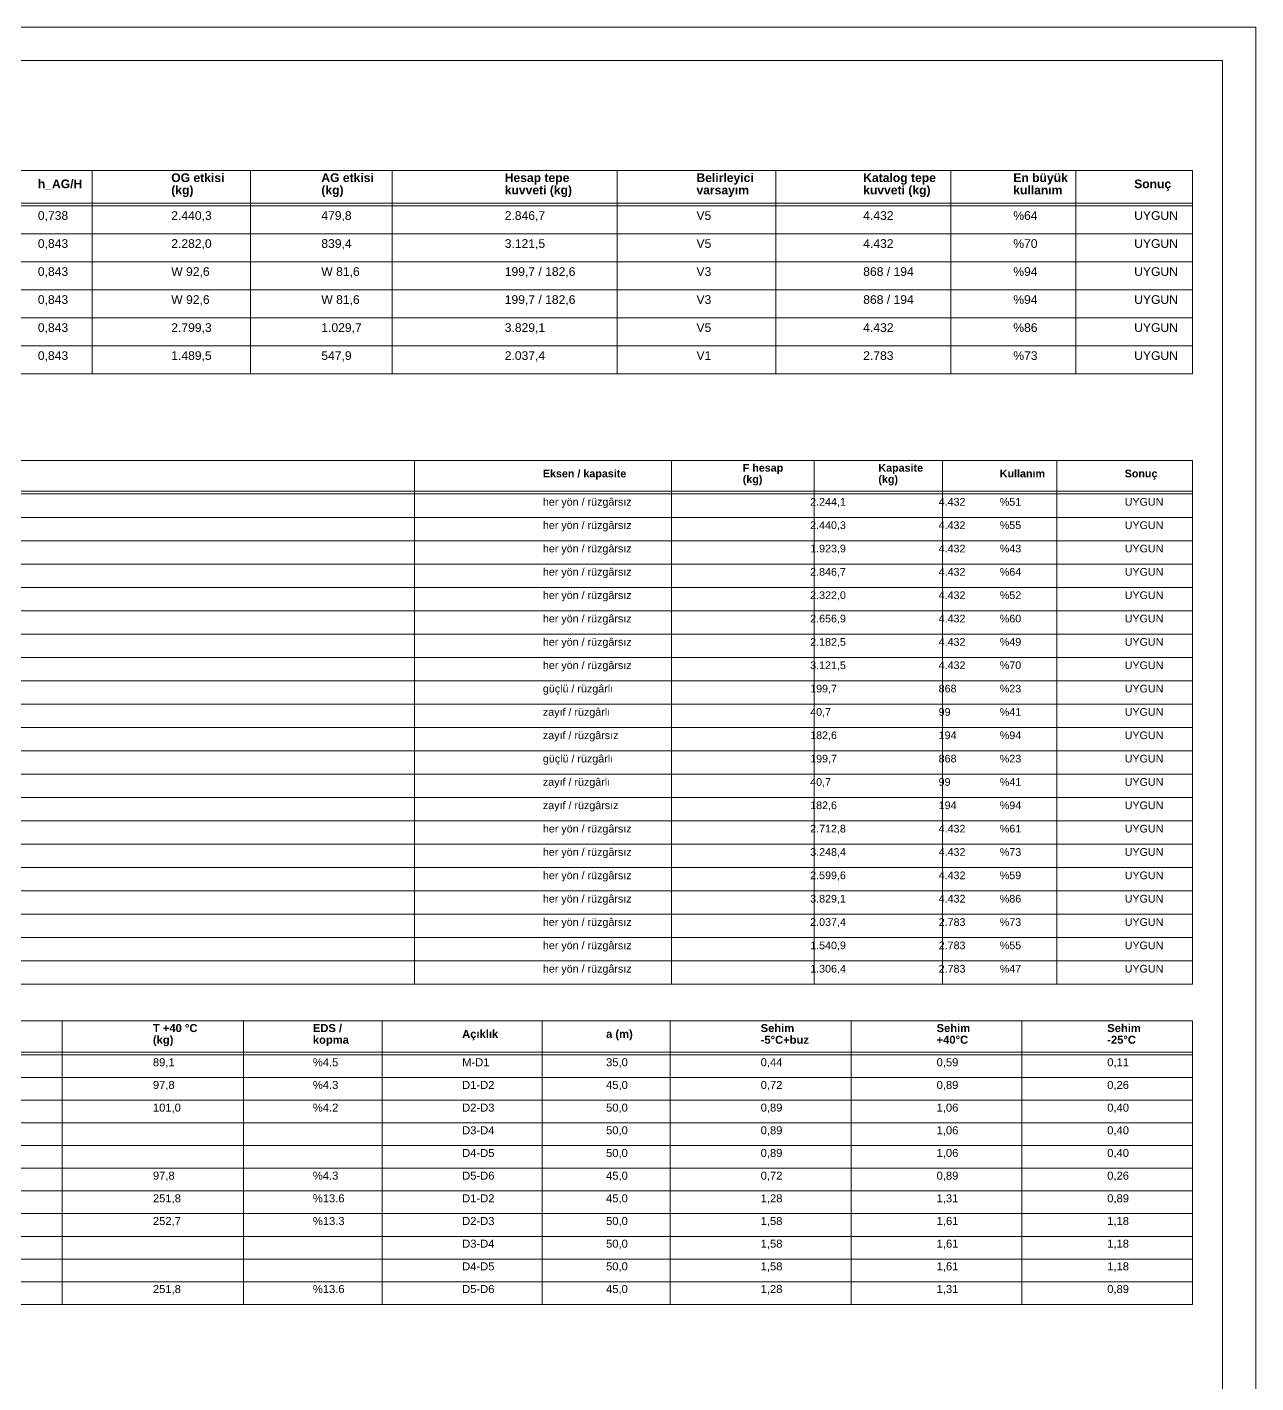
# Model space of a CAD drawing. Header units: millimetres. Extents: x 0 to 2461, y 0 to 841.
# Drawn here: x 2070.5 to 2439, y 434.5 to 841 of the extents above; entities that cross this region are included whole.
import ezdxf

# ---------------------------------------------------------------- set-up
doc = ezdxf.new("R2010")
doc.units = ezdxf.units.MM
doc.header["$LTSCALE"] = 6
for name, color, linetype, lineweight, plot in [('00-CERCEVE', 7, 'Continuous', 0, False), ('42-TABLO', 7, 'Continuous', 0, False), ('43-TABLO-CERCEVE', 7, 'Continuous', 0, False)]:
    doc.layers.add(name, color=color, linetype=linetype, lineweight=lineweight, plot=plot)
doc.styles.add('TRK', font='arial.ttf', dxfattribs={"width": 0.9})
doc.styles.add('TRKB', font='arialbd.ttf', dxfattribs={"width": 0.9})

msp = doc.modelspace()

# ---------------------------------------------------------------- linework, layer by layer
at = {"layer": '00-CERCEVE', "lineweight": 18}
msp.add_lwpolyline([(1250, 0), (2439, 0), (2439, 841), (1250, 841)], close=True, dxfattribs=at)
at = {"layer": '00-CERCEVE'}
msp.add_lwpolyline([(1270, 10), (2429, 10), (2429, 831), (1270, 831)], close=True, dxfattribs=at)
at = {"layer": '42-TABLO'}
for p, q in [((2090, 787.4), (2090, 779)), ((2137.5, 787.4), (2137.5, 779)), ((2180, 787.4), (2180, 779)), ((2247.5, 787.4), (2247.5, 779)), ((2295, 787.4), (2295, 779)), ((2347.5, 787.4), (2347.5, 779)), ((2385, 787.4), (2385, 779)), ((2420, 787.4), (2420, 779)), ((1675, 779), (2420, 779)), ((2090, 779), (2090, 770.6)), ((2137.5, 779), (2137.5, 770.6)), ((2180, 779), (2180, 770.6)), ((2247.5, 779), (2247.5, 770.6)), ((2295, 779), (2295, 770.6)), ((2347.5, 779), (2347.5, 770.6)), ((2385, 779), (2385, 770.6)), ((2420, 779), (2420, 770.6)), ((1675, 770.6), (2420, 770.6)), ((2090, 770.6), (2090, 762.2)), ((2137.5, 770.6), (2137.5, 762.2)), ((2180, 770.6), (2180, 762.2)), ((2247.5, 770.6), (2247.5, 762.2)), ((2295, 770.6), (2295, 762.2)), ((2347.5, 770.6), (2347.5, 762.2)), ((2385, 770.6), (2385, 762.2)), ((2420, 770.6), (2420, 762.2)), ((1675, 762.2), (2420, 762.2)), ((2090, 762.2), (2090, 753.8)), ((2137.5, 762.2), (2137.5, 753.8)), ((2180, 762.2), (2180, 753.8)), ((2247.5, 762.2), (2247.5, 753.8)), ((2295, 762.2), (2295, 753.8)), ((2347.5, 762.2), (2347.5, 753.8)), ((2385, 762.2), (2385, 753.8)), ((2420, 762.2), (2420, 753.8)), ((1675, 753.8), (2420, 753.8)), ((2090, 753.8), (2090, 745.4)), ((2137.5, 753.8), (2137.5, 745.4)), ((2180, 753.8), (2180, 745.4)), ((2247.5, 753.8), (2247.5, 745.4)), ((2295, 753.8), (2295, 745.4)), ((2347.5, 753.8), (2347.5, 745.4)), ((2385, 753.8), (2385, 745.4)), ((2420, 753.8), (2420, 745.4)), ((1675, 745.4), (2420, 745.4)), ((2090, 745.4), (2090, 737)), ((2137.5, 745.4), (2137.5, 737)), ((2180, 745.4), (2180, 737)), ((2247.5, 745.4), (2247.5, 737)), ((2295, 745.4), (2295, 737)), ((2347.5, 745.4), (2347.5, 737)), ((2385, 745.4), (2385, 737)), ((2420, 745.4), (2420, 737)), ((1675, 737), (2420, 737)), ((2186.65, 701), (2186.65, 694)), ((2263.72, 701), (2263.72, 694)), ((2306.54, 701), (2306.54, 694)), ((2345.07, 701), (2345.07, 694)), ((2379.32, 701), (2379.32, 694)), ((2420, 701), (2420, 694)), ((1675, 694), (2420, 694)), ((2186.65, 694), (2186.65, 687)), ((2263.72, 694), (2263.72, 687)), ((2306.54, 694), (2306.54, 687)), ((2345.07, 694), (2345.07, 687)), ((2379.32, 694), (2379.32, 687)), ((2420, 694), (2420, 687)), ((1675, 687), (2420, 687)), ((2186.65, 687), (2186.65, 680)), ((2263.72, 687), (2263.72, 680)), ((2306.54, 687), (2306.54, 680)), ((2345.07, 687), (2345.07, 680)), ((2379.32, 687), (2379.32, 680)), ((2420, 687), (2420, 680)), ((1675, 680), (2420, 680)), ((2186.65, 680), (2186.65, 673)), ((2263.72, 680), (2263.72, 673)), ((2306.54, 680), (2306.54, 673)), ((2345.07, 680), (2345.07, 673)), ((2379.32, 680), (2379.32, 673)), ((2420, 680), (2420, 673)), ((1675, 673), (2420, 673)), ((2186.65, 673), (2186.65, 666)), ((2263.72, 673), (2263.72, 666)), ((2306.54, 673), (2306.54, 666)), ((2345.07, 673), (2345.07, 666)), ((2379.32, 673), (2379.32, 666)), ((2420, 673), (2420, 666)), ((1675, 666), (2420, 666)), ((2186.65, 666), (2186.65, 659)), ((2263.72, 666), (2263.72, 659)), ((2306.54, 666), (2306.54, 659)), ((2345.07, 666), (2345.07, 659)), ((2379.32, 666), (2379.32, 659)), ((2420, 666), (2420, 659)), ((1675, 659), (2420, 659)), ((2186.65, 659), (2186.65, 652)), ((2263.72, 659), (2263.72, 652)), ((2306.54, 659), (2306.54, 652)), ((2345.07, 659), (2345.07, 652)), ((2379.32, 659), (2379.32, 652)), ((2420, 659), (2420, 652)), ((1675, 652), (2420, 652)), ((2186.65, 652), (2186.65, 645)), ((2263.72, 652), (2263.72, 645)), ((2306.54, 652), (2306.54, 645)), ((2345.07, 652), (2345.07, 645)), ((2379.32, 652), (2379.32, 645)), ((2420, 652), (2420, 645)), ((1675, 645), (2420, 645)), ((2186.65, 645), (2186.65, 638)), ((2263.72, 645), (2263.72, 638)), ((2306.54, 645), (2306.54, 638)), ((2345.07, 645), (2345.07, 638)), ((2379.32, 645), (2379.32, 638)), ((2420, 645), (2420, 638)), ((1675, 638), (2420, 638)), ((2186.65, 638), (2186.65, 631)), ((2263.72, 638), (2263.72, 631)), ((2306.54, 638), (2306.54, 631)), ((2345.07, 638), (2345.07, 631)), ((2379.32, 638), (2379.32, 631)), ((2420, 638), (2420, 631)), ((1675, 631), (2420, 631)), ((2186.65, 631), (2186.65, 624)), ((2263.72, 631), (2263.72, 624)), ((2306.54, 631), (2306.54, 624)), ((2345.07, 631), (2345.07, 624)), ((2379.32, 631), (2379.32, 624)), ((2420, 631), (2420, 624)), ((1675, 624), (2420, 624)), ((2186.65, 624), (2186.65, 617)), ((2263.72, 624), (2263.72, 617)), ((2306.54, 624), (2306.54, 617)), ((2345.07, 624), (2345.07, 617)), ((2379.32, 624), (2379.32, 617)), ((2420, 624), (2420, 617)), ((1675, 617), (2420, 617)), ((2186.65, 617), (2186.65, 610)), ((2263.72, 617), (2263.72, 610)), ((2306.54, 617), (2306.54, 610)), ((2345.07, 617), (2345.07, 610)), ((2379.32, 617), (2379.32, 610)), ((2420, 617), (2420, 610)), ((1675, 610), (2420, 610)), ((2186.65, 610), (2186.65, 603)), ((2263.72, 610), (2263.72, 603)), ((2306.54, 610), (2306.54, 603)), ((2345.07, 610), (2345.07, 603)), ((2379.32, 610), (2379.32, 603)), ((2420, 610), (2420, 603)), ((1675, 603), (2420, 603)), ((2186.65, 603), (2186.65, 596)), ((2263.72, 603), (2263.72, 596)), ((2306.54, 603), (2306.54, 596)), ((2345.07, 603), (2345.07, 596)), ((2379.32, 603), (2379.32, 596)), ((2420, 603), (2420, 596)), ((1675, 596), (2420, 596)), ((2186.65, 596), (2186.65, 589)), ((2263.72, 596), (2263.72, 589)), ((2306.54, 596), (2306.54, 589)), ((2345.07, 596), (2345.07, 589)), ((2379.32, 596), (2379.32, 589)), ((2420, 596), (2420, 589)), ((1675, 589), (2420, 589)), ((2186.65, 589), (2186.65, 582)), ((2263.72, 589), (2263.72, 582)), ((2306.54, 589), (2306.54, 582)), ((2345.07, 589), (2345.07, 582)), ((2379.32, 589), (2379.32, 582)), ((2420, 589), (2420, 582)), ((1675, 582), (2420, 582)), ((2186.65, 582), (2186.65, 575)), ((2263.72, 582), (2263.72, 575)), ((2306.54, 582), (2306.54, 575)), ((2345.07, 582), (2345.07, 575)), ((2379.32, 582), (2379.32, 575)), ((2420, 582), (2420, 575)), ((1675, 575), (2420, 575)), ((2186.65, 575), (2186.65, 568)), ((2263.72, 575), (2263.72, 568)), ((2306.54, 575), (2306.54, 568)), ((2345.07, 575), (2345.07, 568)), ((2379.32, 575), (2379.32, 568)), ((2420, 575), (2420, 568)), ((1675, 568), (2420, 568)), ((2186.65, 568), (2186.65, 561)), ((2263.72, 568), (2263.72, 561)), ((2306.54, 568), (2306.54, 561)), ((2345.07, 568), (2345.07, 561)), ((2379.32, 568), (2379.32, 561)), ((2420, 568), (2420, 561)), ((1675, 561), (2420, 561)), ((2186.65, 561), (2186.65, 554)), ((2263.72, 561), (2263.72, 554)), ((2306.54, 561), (2306.54, 554)), ((2345.07, 561), (2345.07, 554)), ((2379.32, 561), (2379.32, 554)), ((2420, 561), (2420, 554)), ((1675, 554), (2420, 554)), ((2081.07, 532.8), (2081.07, 526)), ((2135.43, 532.8), (2135.43, 526)), ((2177, 532.8), (2177, 526)), ((2224.96, 532.8), (2224.96, 526)), ((2263.33, 532.8), (2263.33, 526)), ((2317.68, 532.8), (2317.68, 526)), ((2368.84, 532.8), (2368.84, 526)), ((2420, 532.8), (2420, 526)), ((1675, 526), (2420, 526)), ((2081.07, 526), (2081.07, 519.2)), ((2135.43, 526), (2135.43, 519.2)), ((2177, 526), (2177, 519.2)), ((2224.96, 526), (2224.96, 519.2)), ((2263.33, 526), (2263.33, 519.2)), ((2317.68, 526), (2317.68, 519.2)), ((2368.84, 526), (2368.84, 519.2)), ((2420, 526), (2420, 519.2)), ((1675, 519.2), (2420, 519.2)), ((2081.07, 519.2), (2081.07, 512.4)), ((2135.43, 519.2), (2135.43, 512.4)), ((2177, 519.2), (2177, 512.4)), ((2224.96, 519.2), (2224.96, 512.4)), ((2263.33, 519.2), (2263.33, 512.4)), ((2317.68, 519.2), (2317.68, 512.4)), ((2368.84, 519.2), (2368.84, 512.4)), ((2420, 519.2), (2420, 512.4)), ((1675, 512.4), (2420, 512.4)), ((2081.07, 512.4), (2081.07, 505.6)), ((2135.43, 512.4), (2135.43, 505.6)), ((2177, 512.4), (2177, 505.6)), ((2224.96, 512.4), (2224.96, 505.6)), ((2263.33, 512.4), (2263.33, 505.6)), ((2317.68, 512.4), (2317.68, 505.6)), ((2368.84, 512.4), (2368.84, 505.6)), ((2420, 512.4), (2420, 505.6)), ((1675, 505.6), (2420, 505.6)), ((2081.07, 505.6), (2081.07, 498.8)), ((2135.43, 505.6), (2135.43, 498.8)), ((2177, 505.6), (2177, 498.8)), ((2224.96, 505.6), (2224.96, 498.8)), ((2263.33, 505.6), (2263.33, 498.8)), ((2317.68, 505.6), (2317.68, 498.8)), ((2368.84, 505.6), (2368.84, 498.8)), ((2420, 505.6), (2420, 498.8)), ((1675, 498.8), (2420, 498.8)), ((2081.07, 498.8), (2081.07, 492)), ((2135.43, 498.8), (2135.43, 492)), ((2177, 498.8), (2177, 492)), ((2224.96, 498.8), (2224.96, 492)), ((2263.33, 498.8), (2263.33, 492)), ((2317.68, 498.8), (2317.68, 492)), ((2368.84, 498.8), (2368.84, 492)), ((2420, 498.8), (2420, 492)), ((1675, 492), (2420, 492)), ((2081.07, 492), (2081.07, 485.2)), ((2135.43, 492), (2135.43, 485.2)), ((2177, 492), (2177, 485.2)), ((2224.96, 492), (2224.96, 485.2)), ((2263.33, 492), (2263.33, 485.2)), ((2317.68, 492), (2317.68, 485.2)), ((2368.84, 492), (2368.84, 485.2)), ((2420, 492), (2420, 485.2)), ((1675, 485.2), (2420, 485.2)), ((2081.07, 485.2), (2081.07, 478.4)), ((2135.43, 485.2), (2135.43, 478.4)), ((2177, 485.2), (2177, 478.4)), ((2224.96, 485.2), (2224.96, 478.4)), ((2263.33, 485.2), (2263.33, 478.4)), ((2317.68, 485.2), (2317.68, 478.4)), ((2368.84, 485.2), (2368.84, 478.4)), ((2420, 485.2), (2420, 478.4)), ((1675, 478.4), (2420, 478.4)), ((2081.07, 478.4), (2081.07, 471.6)), ((2135.43, 478.4), (2135.43, 471.6)), ((2177, 478.4), (2177, 471.6)), ((2224.96, 478.4), (2224.96, 471.6)), ((2263.33, 478.4), (2263.33, 471.6)), ((2317.68, 478.4), (2317.68, 471.6)), ((2368.84, 478.4), (2368.84, 471.6)), ((2420, 478.4), (2420, 471.6)), ((1675, 471.6), (2420, 471.6)), ((2081.07, 471.6), (2081.07, 464.8)), ((2135.43, 471.6), (2135.43, 464.8)), ((2177, 471.6), (2177, 464.8)), ((2224.96, 471.6), (2224.96, 464.8)), ((2263.33, 471.6), (2263.33, 464.8)), ((2317.68, 471.6), (2317.68, 464.8)), ((2368.84, 471.6), (2368.84, 464.8)), ((2420, 471.6), (2420, 464.8)), ((1675, 464.8), (2420, 464.8)), ((2081.07, 464.8), (2081.07, 458)), ((2135.43, 464.8), (2135.43, 458)), ((2177, 464.8), (2177, 458)), ((2224.96, 464.8), (2224.96, 458)), ((2263.33, 464.8), (2263.33, 458)), ((2317.68, 464.8), (2317.68, 458)), ((2368.84, 464.8), (2368.84, 458)), ((2420, 464.8), (2420, 458)), ((1675, 458), (2420, 458))]:
    msp.add_line(p, q, dxfattribs=at)
at = {"layer": '43-TABLO-CERCEVE'}
for p, q in [((2090, 798), (2090, 787.4)), ((2137.5, 798), (2137.5, 787.4)), ((2180, 798), (2180, 787.4)), ((2247.5, 798), (2247.5, 787.4)), ((2295, 798), (2295, 787.4)), ((2347.5, 798), (2347.5, 787.4)), ((2385, 798), (2385, 787.4)), ((2420, 798), (2420, 787.4)), ((2420, 798), (2420, 737)), ((1675, 788.2), (2420, 788.2)), ((1675, 737), (2420, 737)), ((2186.65, 711), (2186.65, 701)), ((2263.72, 711), (2263.72, 701)), ((2306.54, 711), (2306.54, 701)), ((2345.07, 711), (2345.07, 701)), ((2379.32, 711), (2379.32, 701)), ((2420, 711), (2420, 701)), ((2420, 711), (2420, 554)), ((1675, 701.8), (2420, 701.8)), ((1675, 554), (2420, 554)), ((2081.07, 543), (2081.07, 532.8)), ((2135.43, 543), (2135.43, 532.8)), ((2177, 543), (2177, 532.8)), ((2224.96, 543), (2224.96, 532.8)), ((2263.33, 543), (2263.33, 532.8)), ((2317.68, 543), (2317.68, 532.8)), ((2368.84, 543), (2368.84, 532.8)), ((2420, 543), (2420, 532.8)), ((2420, 543), (2420, 458)), ((1675, 533.6), (2420, 533.6)), ((1675, 458), (2420, 458))]:
    msp.add_line(p, q, dxfattribs=at)
for points in [[(1675, 787.4), (2420, 787.4), (2420, 798), (1675, 798)], [(1675, 701), (2420, 701), (2420, 711), (1675, 711)], [(1675, 532.8), (2420, 532.8), (2420, 543), (1675, 543)]]:
    msp.add_lwpolyline(points, close=True, dxfattribs=at)

# ---------------------------------------------------------------- texts
at = {"layer": '42-TABLO'}
for s, height, style, p in [('OG etkisi', 2.6, 'TRKB', (2113.75, 794.55)), ('AG etkisi', 2.6, 'TRKB', (2158.75, 794.55)), ('Hesap tepe', 2.6, 'TRKB', (2213.75, 794.55)), ('Belirleyici', 2.6, 'TRKB', (2271.25, 794.55)), ('Katalog tepe', 2.6, 'TRKB', (2321.25, 794.55)), ('En büyük', 2.6, 'TRKB', (2366.25, 794.55)), ('h_AG/H', 2.6, 'TRKB', (2073.75, 792.7)), ('(kg)', 2.6, 'TRKB', (2113.75, 790.85)), ('(kg)', 2.6, 'TRKB', (2158.75, 790.85)), ('kuvveti (kg)', 2.6, 'TRKB', (2213.75, 790.85)), ('varsayım', 2.6, 'TRKB', (2271.25, 790.85)), ('kuvveti (kg)', 2.6, 'TRKB', (2321.25, 790.85)), ('kullanım', 2.6, 'TRKB', (2366.25, 790.85)), ('Sonuç', 2.6, 'TRKB', (2402.5, 792.7)), ('0,738', 2.6, 'TRK', (2073.75, 783.2)), ('2.440,3', 2.6, 'TRK', (2113.75, 783.2)), ('479,8', 2.6, 'TRK', (2158.75, 783.2)), ('2.846,7', 2.6, 'TRK', (2213.75, 783.2)), ('V5', 2.6, 'TRK', (2271.25, 783.2)), ('4.432', 2.6, 'TRK', (2321.25, 783.2)), ('%64', 2.6, 'TRK', (2366.25, 783.2)), ('UYGUN', 2.6, 'TRK', (2402.5, 783.2)), ('0,843', 2.6, 'TRK', (2073.75, 774.8)), ('2.282,0', 2.6, 'TRK', (2113.75, 774.8)), ('839,4', 2.6, 'TRK', (2158.75, 774.8)), ('3.121,5', 2.6, 'TRK', (2213.75, 774.8)), ('V5', 2.6, 'TRK', (2271.25, 774.8)), ('4.432', 2.6, 'TRK', (2321.25, 774.8)), ('%70', 2.6, 'TRK', (2366.25, 774.8)), ('UYGUN', 2.6, 'TRK', (2402.5, 774.8)), ('0,843', 2.6, 'TRK', (2073.75, 766.4)), ('W 92,6', 2.6, 'TRK', (2113.75, 766.4)), ('W 81,6', 2.6, 'TRK', (2158.75, 766.4)), ('199,7 / 182,6', 2.6, 'TRK', (2213.75, 766.4)), ('V3', 2.6, 'TRK', (2271.25, 766.4)), ('868 / 194', 2.6, 'TRK', (2321.25, 766.4)), ('%94', 2.6, 'TRK', (2366.25, 766.4)), ('UYGUN', 2.6, 'TRK', (2402.5, 766.4)), ('0,843', 2.6, 'TRK', (2073.75, 758)), ('W 92,6', 2.6, 'TRK', (2113.75, 758)), ('W 81,6', 2.6, 'TRK', (2158.75, 758)), ('199,7 / 182,6', 2.6, 'TRK', (2213.75, 758)), ('V3', 2.6, 'TRK', (2271.25, 758)), ('868 / 194', 2.6, 'TRK', (2321.25, 758)), ('%94', 2.6, 'TRK', (2366.25, 758)), ('UYGUN', 2.6, 'TRK', (2402.5, 758)), ('0,843', 2.6, 'TRK', (2073.75, 749.6)), ('2.799,3', 2.6, 'TRK', (2113.75, 749.6)), ('1.029,7', 2.6, 'TRK', (2158.75, 749.6)), ('3.829,1', 2.6, 'TRK', (2213.75, 749.6)), ('V5', 2.6, 'TRK', (2271.25, 749.6)), ('4.432', 2.6, 'TRK', (2321.25, 749.6)), ('%86', 2.6, 'TRK', (2366.25, 749.6)), ('UYGUN', 2.6, 'TRK', (2402.5, 749.6)), ('0,843', 2.6, 'TRK', (2073.75, 741.2)), ('1.489,5', 2.6, 'TRK', (2113.75, 741.2)), ('547,9', 2.6, 'TRK', (2158.75, 741.2)), ('2.037,4', 2.6, 'TRK', (2213.75, 741.2)), ('V1', 2.6, 'TRK', (2271.25, 741.2)), ('2.783', 2.6, 'TRK', (2321.25, 741.2)), ('%73', 2.6, 'TRK', (2366.25, 741.2)), ('UYGUN', 2.6, 'TRK', (2402.5, 741.2)), ('Eksen / kapasite', 2.3, 'TRKB', (2225.19, 706)), ('F hesap', 2.3, 'TRKB', (2285.13, 707.7)), ('Kapasite', 2.3, 'TRKB', (2325.8, 707.7)), ('Kullanım', 2.3, 'TRKB', (2362.2, 706)), ('Sonuç', 2.3, 'TRKB', (2399.66, 706)), ('(kg)', 2.3, 'TRKB', (2285.13, 704.3)), ('(kg)', 2.3, 'TRKB', (2325.8, 704.3)), ('her yön / rüzgârsız', 2.3, 'TRK', (2225.19, 697.5)), ('2.244,1', 2.3, 'TRK', (2305.34, 697.5)), ('4.432', 2.3, 'TRK', (2343.87, 697.5)), ('%51', 2.3, 'TRK', (2362.2, 697.5)), ('UYGUN', 2.3, 'TRK', (2399.66, 697.5)), ('her yön / rüzgârsız', 2.3, 'TRK', (2225.19, 690.5)), ('2.440,3', 2.3, 'TRK', (2305.34, 690.5)), ('4.432', 2.3, 'TRK', (2343.87, 690.5)), ('%55', 2.3, 'TRK', (2362.2, 690.5)), ('UYGUN', 2.3, 'TRK', (2399.66, 690.5)), ('her yön / rüzgârsız', 2.3, 'TRK', (2225.19, 683.5)), ('1.923,9', 2.3, 'TRK', (2305.34, 683.5)), ('4.432', 2.3, 'TRK', (2343.87, 683.5)), ('%43', 2.3, 'TRK', (2362.2, 683.5)), ('UYGUN', 2.3, 'TRK', (2399.66, 683.5)), ('her yön / rüzgârsız', 2.3, 'TRK', (2225.19, 676.5)), ('2.846,7', 2.3, 'TRK', (2305.34, 676.5)), ('4.432', 2.3, 'TRK', (2343.87, 676.5)), ('%64', 2.3, 'TRK', (2362.2, 676.5)), ('UYGUN', 2.3, 'TRK', (2399.66, 676.5)), ('her yön / rüzgârsız', 2.3, 'TRK', (2225.19, 669.5)), ('2.322,0', 2.3, 'TRK', (2305.34, 669.5)), ('4.432', 2.3, 'TRK', (2343.87, 669.5)), ('%52', 2.3, 'TRK', (2362.2, 669.5)), ('UYGUN', 2.3, 'TRK', (2399.66, 669.5)), ('her yön / rüzgârsız', 2.3, 'TRK', (2225.19, 662.5)), ('2.656,9', 2.3, 'TRK', (2305.34, 662.5)), ('4.432', 2.3, 'TRK', (2343.87, 662.5)), ('%60', 2.3, 'TRK', (2362.2, 662.5)), ('UYGUN', 2.3, 'TRK', (2399.66, 662.5)), ('her yön / rüzgârsız', 2.3, 'TRK', (2225.19, 655.5)), ('2.182,5', 2.3, 'TRK', (2305.34, 655.5)), ('4.432', 2.3, 'TRK', (2343.87, 655.5)), ('%49', 2.3, 'TRK', (2362.2, 655.5)), ('UYGUN', 2.3, 'TRK', (2399.66, 655.5)), ('her yön / rüzgârsız', 2.3, 'TRK', (2225.19, 648.5)), ('3.121,5', 2.3, 'TRK', (2305.34, 648.5)), ('4.432', 2.3, 'TRK', (2343.87, 648.5)), ('%70', 2.3, 'TRK', (2362.2, 648.5)), ('UYGUN', 2.3, 'TRK', (2399.66, 648.5)), ('güçlü / rüzgârlı', 2.3, 'TRK', (2225.19, 641.5)), ('199,7', 2.3, 'TRK', (2305.34, 641.5)), ('868', 2.3, 'TRK', (2343.87, 641.5)), ('%23', 2.3, 'TRK', (2362.2, 641.5)), ('UYGUN', 2.3, 'TRK', (2399.66, 641.5)), ('zayıf / rüzgârlı', 2.3, 'TRK', (2225.19, 634.5)), ('40,7', 2.3, 'TRK', (2305.34, 634.5)), ('99', 2.3, 'TRK', (2343.87, 634.5)), ('%41', 2.3, 'TRK', (2362.2, 634.5)), ('UYGUN', 2.3, 'TRK', (2399.66, 634.5)), ('zayıf / rüzgârsız', 2.3, 'TRK', (2225.19, 627.5)), ('182,6', 2.3, 'TRK', (2305.34, 627.5)), ('194', 2.3, 'TRK', (2343.87, 627.5)), ('%94', 2.3, 'TRK', (2362.2, 627.5)), ('UYGUN', 2.3, 'TRK', (2399.66, 627.5)), ('güçlü / rüzgârlı', 2.3, 'TRK', (2225.19, 620.5)), ('199,7', 2.3, 'TRK', (2305.34, 620.5)), ('868', 2.3, 'TRK', (2343.87, 620.5)), ('%23', 2.3, 'TRK', (2362.2, 620.5)), ('UYGUN', 2.3, 'TRK', (2399.66, 620.5)), ('zayıf / rüzgârlı', 2.3, 'TRK', (2225.19, 613.5)), ('40,7', 2.3, 'TRK', (2305.34, 613.5)), ('99', 2.3, 'TRK', (2343.87, 613.5)), ('%41', 2.3, 'TRK', (2362.2, 613.5)), ('UYGUN', 2.3, 'TRK', (2399.66, 613.5)), ('zayıf / rüzgârsız', 2.3, 'TRK', (2225.19, 606.5)), ('182,6', 2.3, 'TRK', (2305.34, 606.5)), ('194', 2.3, 'TRK', (2343.87, 606.5)), ('%94', 2.3, 'TRK', (2362.2, 606.5)), ('UYGUN', 2.3, 'TRK', (2399.66, 606.5)), ('her yön / rüzgârsız', 2.3, 'TRK', (2225.19, 599.5)), ('2.712,8', 2.3, 'TRK', (2305.34, 599.5)), ('4.432', 2.3, 'TRK', (2343.87, 599.5)), ('%61', 2.3, 'TRK', (2362.2, 599.5)), ('UYGUN', 2.3, 'TRK', (2399.66, 599.5)), ('her yön / rüzgârsız', 2.3, 'TRK', (2225.19, 592.5)), ('3.248,4', 2.3, 'TRK', (2305.34, 592.5)), ('4.432', 2.3, 'TRK', (2343.87, 592.5)), ('%73', 2.3, 'TRK', (2362.2, 592.5)), ('UYGUN', 2.3, 'TRK', (2399.66, 592.5)), ('her yön / rüzgârsız', 2.3, 'TRK', (2225.19, 585.5)), ('2.599,6', 2.3, 'TRK', (2305.34, 585.5)), ('4.432', 2.3, 'TRK', (2343.87, 585.5)), ('%59', 2.3, 'TRK', (2362.2, 585.5)), ('UYGUN', 2.3, 'TRK', (2399.66, 585.5)), ('her yön / rüzgârsız', 2.3, 'TRK', (2225.19, 578.5)), ('3.829,1', 2.3, 'TRK', (2305.34, 578.5)), ('4.432', 2.3, 'TRK', (2343.87, 578.5)), ('%86', 2.3, 'TRK', (2362.2, 578.5)), ('UYGUN', 2.3, 'TRK', (2399.66, 578.5)), ('her yön / rüzgârsız', 2.3, 'TRK', (2225.19, 571.5)), ('2.037,4', 2.3, 'TRK', (2305.34, 571.5)), ('2.783', 2.3, 'TRK', (2343.87, 571.5)), ('%73', 2.3, 'TRK', (2362.2, 571.5)), ('UYGUN', 2.3, 'TRK', (2399.66, 571.5)), ('her yön / rüzgârsız', 2.3, 'TRK', (2225.19, 564.5)), ('1.540,9', 2.3, 'TRK', (2305.34, 564.5)), ('2.783', 2.3, 'TRK', (2343.87, 564.5)), ('%55', 2.3, 'TRK', (2362.2, 564.5)), ('UYGUN', 2.3, 'TRK', (2399.66, 564.5)), ('her yön / rüzgârsız', 2.3, 'TRK', (2225.19, 557.5)), ('1.306,4', 2.3, 'TRK', (2305.34, 557.5)), ('2.783', 2.3, 'TRK', (2343.87, 557.5)), ('%47', 2.3, 'TRK', (2362.2, 557.5)), ('UYGUN', 2.3, 'TRK', (2399.66, 557.5)), ('T +40 °C', 2.4, 'TRKB', (2108.25, 539.65)), ('EDS /', 2.4, 'TRKB', (2156.21, 539.65)), ('Sehim', 2.4, 'TRKB', (2290.5, 539.65)), ('Sehim', 2.4, 'TRKB', (2343.26, 539.65)), ('Sehim', 2.4, 'TRKB', (2394.42, 539.65)), ('(kg)', 2.4, 'TRKB', (2108.25, 536.15)), ('kopma', 2.4, 'TRKB', (2156.21, 536.15)), ('Açıklık', 2.4, 'TRKB', (2200.98, 537.9)), ('a (m)', 2.4, 'TRKB', (2244.14, 537.9)), ('-5°C+buz', 2.4, 'TRKB', (2290.5, 536.15)), ('+40°C', 2.4, 'TRKB', (2343.26, 536.15)), ('-25°C', 2.4, 'TRKB', (2394.42, 536.15)), ('89,1', 2.4, 'TRK', (2108.25, 529.4)), ('%4.5', 2.4, 'TRK', (2156.21, 529.4)), ('M-D1', 2.4, 'TRK', (2200.98, 529.4)), ('35,0', 2.4, 'TRK', (2244.14, 529.4)), ('0,44', 2.4, 'TRK', (2290.5, 529.4)), ('0,59', 2.4, 'TRK', (2343.26, 529.4)), ('0,11', 2.4, 'TRK', (2394.42, 529.4)), ('97,8', 2.4, 'TRK', (2108.25, 522.6)), ('%4.3', 2.4, 'TRK', (2156.21, 522.6)), ('D1-D2', 2.4, 'TRK', (2200.98, 522.6)), ('45,0', 2.4, 'TRK', (2244.14, 522.6)), ('0,72', 2.4, 'TRK', (2290.5, 522.6)), ('0,89', 2.4, 'TRK', (2343.26, 522.6)), ('0,26', 2.4, 'TRK', (2394.42, 522.6)), ('101,0', 2.4, 'TRK', (2108.25, 515.8)), ('%4.2', 2.4, 'TRK', (2156.21, 515.8)), ('D2-D3', 2.4, 'TRK', (2200.98, 515.8)), ('50,0', 2.4, 'TRK', (2244.14, 515.8)), ('0,89', 2.4, 'TRK', (2290.5, 515.8)), ('1,06', 2.4, 'TRK', (2343.26, 515.8)), ('0,40', 2.4, 'TRK', (2394.42, 515.8)), ('D3-D4', 2.4, 'TRK', (2200.98, 509)), ('50,0', 2.4, 'TRK', (2244.14, 509)), ('0,89', 2.4, 'TRK', (2290.5, 509)), ('1,06', 2.4, 'TRK', (2343.26, 509)), ('0,40', 2.4, 'TRK', (2394.42, 509)), ('D4-D5', 2.4, 'TRK', (2200.98, 502.2)), ('50,0', 2.4, 'TRK', (2244.14, 502.2)), ('0,89', 2.4, 'TRK', (2290.5, 502.2)), ('1,06', 2.4, 'TRK', (2343.26, 502.2)), ('0,40', 2.4, 'TRK', (2394.42, 502.2)), ('97,8', 2.4, 'TRK', (2108.25, 495.4)), ('%4.3', 2.4, 'TRK', (2156.21, 495.4)), ('D5-D6', 2.4, 'TRK', (2200.98, 495.4)), ('45,0', 2.4, 'TRK', (2244.14, 495.4)), ('0,72', 2.4, 'TRK', (2290.5, 495.4)), ('0,89', 2.4, 'TRK', (2343.26, 495.4)), ('0,26', 2.4, 'TRK', (2394.42, 495.4)), ('251,8', 2.4, 'TRK', (2108.25, 488.6)), ('%13.6', 2.4, 'TRK', (2156.21, 488.6)), ('D1-D2', 2.4, 'TRK', (2200.98, 488.6)), ('45,0', 2.4, 'TRK', (2244.14, 488.6)), ('1,28', 2.4, 'TRK', (2290.5, 488.6)), ('1,31', 2.4, 'TRK', (2343.26, 488.6)), ('0,89', 2.4, 'TRK', (2394.42, 488.6)), ('252,7', 2.4, 'TRK', (2108.25, 481.8)), ('%13.3', 2.4, 'TRK', (2156.21, 481.8)), ('D2-D3', 2.4, 'TRK', (2200.98, 481.8)), ('50,0', 2.4, 'TRK', (2244.14, 481.8)), ('1,58', 2.4, 'TRK', (2290.5, 481.8)), ('1,61', 2.4, 'TRK', (2343.26, 481.8)), ('1,18', 2.4, 'TRK', (2394.42, 481.8)), ('D3-D4', 2.4, 'TRK', (2200.98, 475)), ('50,0', 2.4, 'TRK', (2244.14, 475)), ('1,58', 2.4, 'TRK', (2290.5, 475)), ('1,61', 2.4, 'TRK', (2343.26, 475)), ('1,18', 2.4, 'TRK', (2394.42, 475)), ('D4-D5', 2.4, 'TRK', (2200.98, 468.2)), ('50,0', 2.4, 'TRK', (2244.14, 468.2)), ('1,58', 2.4, 'TRK', (2290.5, 468.2)), ('1,61', 2.4, 'TRK', (2343.26, 468.2)), ('1,18', 2.4, 'TRK', (2394.42, 468.2)), ('251,8', 2.4, 'TRK', (2108.25, 461.4)), ('%13.6', 2.4, 'TRK', (2156.21, 461.4)), ('D5-D6', 2.4, 'TRK', (2200.98, 461.4)), ('45,0', 2.4, 'TRK', (2244.14, 461.4)), ('1,28', 2.4, 'TRK', (2290.5, 461.4)), ('1,31', 2.4, 'TRK', (2343.26, 461.4)), ('0,89', 2.4, 'TRK', (2394.42, 461.4))]:
    msp.add_text(s, height=height, dxfattribs=dict(at, style=style)).set_placement(p)

doc.saveas('drawing.dxf')
